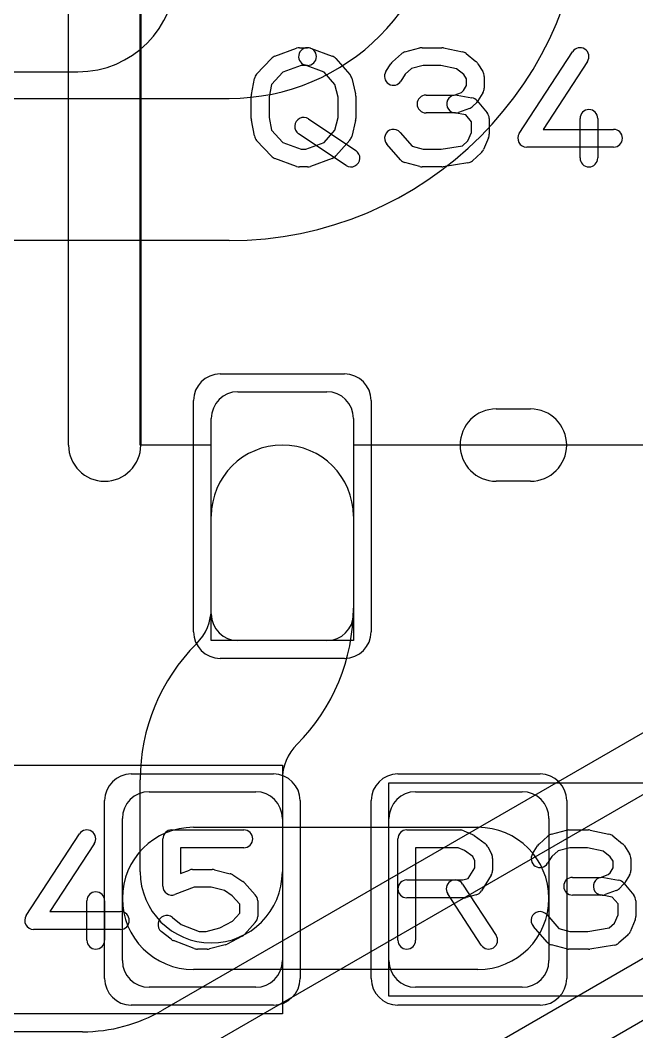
# Model space of a CAD drawing. Extents: x 0 to 20.5, y -1 to 20.
# Drawn here: x 15.113 to 16.847, y 4.65 to 7.495 of the extents above; entities that cross this region are included whole.
import ezdxf

# ---------------------------------------------------------------- set-up
doc = ezdxf.new("R2010")
doc.units = 0
for name, color, linetype in [('L1', 3, 'CONTINUOUS'), ('L4', 3, 'CONTINUOUS'), ('MetalMask-A', 176, 'CONTINUOUS'), ('PartsArea-A', 111, 'CONTINUOUS'), ('PartsSilk-A', 221, 'CONTINUOUS'), ('Resist-A', 2, 'CONTINUOUS'), ('Silk-A', 140, 'CONTINUOUS')]:
    doc.layers.add(name, color=color, linetype=linetype)

msp = doc.modelspace()

# ---------------------------------------------------------------- linework, layer by layer
at = {"layer": 'L1'}
for p, q in [((14.825, 7.275), (15.7, 7.275)), ((15.7, 6.875), (14.825, 6.875)), ((15.725, 6.45), (15.975, 6.45)), ((15.65, 5.825), (15.65, 6.375)), ((16.05, 6.375), (16.05, 5.825)), ((15.65001, 5.84142), (15.65001, 6.1)), ((16.05001, 6.1), (16.05001, 5.84142)), ((15.975, 5.75), (15.725, 5.75)), ((15.60857, 5.74141), (15.6086, 5.74144)), ((15.89145, 5.4586), (15.89142, 5.45856)), ((15.45, 5.1), (15.45, 5.3586)), ((15.85, 5.35858), (15.85, 5.1)), ((15.475, 5.325), (15.775, 5.325)), ((16.225, 5.325), (16.525, 5.325)), ((15.4, 4.85), (15.4, 5.25)), ((15.85, 5.25), (15.85, 4.85)), ((16.15, 4.85), (16.15, 5.25)), ((16.6, 5.25), (16.6, 4.85)), ((15.59999, 5.22499), (16.4, 5.22499)), ((16.4, 4.82499), (15.59999, 4.82499)), ((15.775, 4.775), (15.475, 4.775)), ((16.525, 4.775), (16.225, 4.775))]:
    msp.add_line(p, q, dxfattribs=at)
for centre, radius, start, end in [((15.7, 7.875), 0.6, -90, 0), ((15.7, 7.875), 1, -90, 0), ((15.725, 6.375), 0.075, 90, 180), ((15.975, 6.375), 0.075, 0, 90), ((15.85001, 6.1), 0.2, 0, 180), ((15.50861, 5.84142), 0.1414, -44.99714, 0), ((15.50861, 5.84142), 0.5414, -44.9985, 0), ((15.725, 5.825), 0.075, 180, -90), ((15.975, 5.825), 0.075, -90, 0), ((15.9914, 5.35858), 0.5414, 135, 179.99788), ((15.9914, 5.35858), 0.1414, 135, 180), ((15.475, 5.25), 0.075, 90, 180), ((15.775, 5.25), 0.075, 0, 90), ((16.225, 5.25), 0.075, 90, 180), ((16.525, 5.25), 0.075, 0, 90), ((15.59999, 5.02499), 0.2, 90, -90), ((16.4, 5.02499), 0.2, -90, 90), ((15.65, 5.1), 0.2, 180, 0), ((15.475, 4.85), 0.075, 180, -90), ((15.775, 4.85), 0.075, -90, 0), ((16.225, 4.85), 0.075, 180, -90), ((16.525, 4.85), 0.075, -90, 0)]:
    msp.add_arc(centre, radius, start, end, dxfattribs=at)
at = {"layer": 'L4'}
for p, q in [((14.725, 7.34996), (15.275, 7.34996)), ((17.92498, 6.10314), (15.51254, 4.71032)), ((15.58757, 4.58038), (18, 5.9732)), ((18.2, 5.6268), (15.78757, 4.23397)), ((16.37594, 4.40042), (18.27503, 5.49686)), ((15.28757, 4.65004), (13.42681, 4.65004))]:
    msp.add_line(p, q, dxfattribs=at)
for centre, radius, end in [((15.275, 7.625), 0.27504, 0), ((15.28757, 5.1), 0.44996, -60.00131)]:
    msp.add_arc(centre, radius, -90, end, dxfattribs=at)
at = {"layer": 'MetalMask-A'}
for p, q in [((15.725, 6.45), (15.975, 6.45)), ((15.65, 5.825), (15.65, 6.375)), ((16.05, 6.375), (16.05, 5.825)), ((15.975, 5.75), (15.725, 5.75)), ((15.475, 5.325), (15.775, 5.325)), ((16.225, 5.325), (16.525, 5.325)), ((15.4, 4.85), (15.4, 5.25)), ((15.85, 5.25), (15.85, 4.85)), ((16.15, 4.85), (16.15, 5.25)), ((16.6, 5.25), (16.6, 4.85)), ((15.775, 4.775), (15.475, 4.775)), ((16.525, 4.775), (16.225, 4.775))]:
    msp.add_line(p, q, dxfattribs=at)
for centre, start, end in [((15.725, 6.375), 90, 180), ((15.975, 6.375), 0, 90), ((15.725, 5.825), 180, -90), ((15.975, 5.825), -90, 0), ((15.475, 5.25), 90, 180), ((15.775, 5.25), 0, 90), ((16.225, 5.25), 90, 180), ((16.525, 5.25), 0, 90), ((15.475, 4.85), 180, -90), ((15.775, 4.85), -90, 0), ((16.225, 4.85), 180, -90), ((16.525, 4.85), -90, 0)]:
    msp.add_arc(centre, 0.075, start, end, dxfattribs=at)
at = {"layer": 'PartsArea-A'}
for p, q in [((15.45, 6.3), (15.45, 8.1)), ((15.65, 6.3), (15.45, 6.3)), ((15.65, 5.75), (15.65, 6.3)), ((16.95, 6.3), (16.05, 6.3)), ((16.05, 6.3), (16.05, 5.75)), ((16.05, 5.75), (15.65, 5.75)), ((14.55, 5.4), (15.85, 5.4)), ((15.85, 5.4), (15.85, 4.7)), ((16.15, 5.35), (17.45, 5.35)), ((16.15, 4.75), (16.15, 5.35)), ((17.45, 4.75), (16.15, 4.75)), ((15.85, 4.7), (14.55, 4.7))]:
    msp.add_line(p, q, dxfattribs=at)
at = {"layer": 'PartsSilk-A'}
for p, q in [((15.2484, 6.3), (15.2484, 8.1)), ((15.4516, 7.9984), (15.4516, 6.3)), ((15.82896, 7.39387), (15.89007, 7.41609)), ((15.89861, 7.41759), (15.92083, 7.41759)), ((15.92937, 7.41609), (15.99048, 7.39387)), ((16.15978, 7.37795), (16.18478, 7.40017)), ((16.19495, 7.40564), (16.23662, 7.41675)), ((16.24306, 7.41759), (16.29861, 7.41759)), ((16.30376, 7.41705), (16.35654, 7.40594)), ((16.36701, 7.401), (16.39479, 7.37878)), ((16.51657, 7.17663), (16.66657, 7.40626)), ((15.77759, 7.34303), (15.81926, 7.38747)), ((15.96736, 7.34907), (15.91229, 7.36909)), ((16.00075, 7.38683), (16.03964, 7.34239)), ((16.1413, 7.35029), (16.15519, 7.37251)), ((16.40037, 7.37251), (16.41426, 7.35029)), ((16.70843, 7.37892), (16.58369, 7.18796)), ((15.85165, 7.34891), (15.81906, 7.31415)), ((15.90301, 7.36759), (15.85165, 7.34891)), ((15.92083, 7.36759), (15.90301, 7.36759)), ((15.99804, 7.31401), (15.96736, 7.34907)), ((16.19568, 7.34296), (16.1837, 7.32379)), ((16.21356, 7.35885), (16.19568, 7.34296)), ((16.24634, 7.36759), (16.21356, 7.35885)), ((16.29601, 7.36759), (16.24634, 7.36759)), ((16.34042, 7.35824), (16.29601, 7.36759)), ((16.36023, 7.3424), (16.34042, 7.35824)), ((16.36806, 7.32987), (16.36023, 7.3424)), ((15.76293, 7.28608), (15.77126, 7.33053)), ((15.81906, 7.31415), (15.8125, 7.27916)), ((16.00694, 7.2784), (15.99804, 7.31401)), ((16.04508, 7.33199), (16.05619, 7.28754)), ((16.36806, 7.31087), (16.36806, 7.32987)), ((16.41806, 7.33704), (16.41806, 7.3037)), ((16.25417, 7.28426), (16.3331, 7.28426)), ((16.3331, 7.28426), (16.3543, 7.29197)), ((16.34188, 7.28387), (16.38355, 7.27646)), ((16.3543, 7.29197), (16.35948, 7.29715)), ((16.35948, 7.29715), (16.36806, 7.31087)), ((16.41426, 7.29045), (16.40037, 7.26823)), ((15.7625, 7.21852), (15.7625, 7.28148)), ((15.8125, 7.27916), (15.8125, 7.22084)), ((16.00694, 7.2216), (16.00694, 7.2784)), ((16.05694, 7.28148), (16.05694, 7.21852)), ((16.39685, 7.2638), (16.38574, 7.25269)), ((16.39838, 7.26785), (16.42615, 7.23452)), ((16.3375, 7.23426), (16.25417, 7.23426)), ((16.36581, 7.22883), (16.33312, 7.23465)), ((16.3766, 7.24687), (16.34604, 7.23576)), ((16.38194, 7.20947), (16.36581, 7.22883)), ((15.77126, 7.16947), (15.76293, 7.21392)), ((15.8125, 7.22084), (15.81906, 7.18585)), ((15.92359, 7.2171), (16.05693, 7.12821)), ((15.99804, 7.18599), (16.00694, 7.2216)), ((16.05619, 7.21246), (16.04508, 7.16801)), ((16.38194, 7.17907), (16.38194, 7.20947)), ((16.43194, 7.21852), (16.43194, 7.17407)), ((16.6875, 7.10741), (16.6875, 7.21852)), ((16.7375, 7.21852), (16.7375, 7.10741)), ((15.81906, 7.18585), (15.85165, 7.15109)), ((16.02919, 7.08661), (15.89585, 7.1755)), ((15.96736, 7.15093), (15.99804, 7.18599)), ((16.18131, 7.17942), (16.21519, 7.14071)), ((16.37218, 7.15563), (16.38194, 7.17907)), ((16.58369, 7.18796), (16.78194, 7.18796)), ((15.81926, 7.11253), (15.77759, 7.15697)), ((15.85165, 7.15109), (15.90301, 7.13241)), ((15.91643, 7.13241), (15.96736, 7.15093)), ((16.03964, 7.15761), (16.00075, 7.11317)), ((16.18258, 7.10206), (16.14369, 7.1465)), ((16.21519, 7.14071), (16.24634, 7.13241)), ((16.29662, 7.13241), (16.35691, 7.14205)), ((16.35691, 7.14205), (16.37218, 7.15563)), ((16.43002, 7.16446), (16.41614, 7.13113)), ((15.90301, 7.13241), (15.91643, 7.13241)), ((16.24634, 7.13241), (16.29662, 7.13241)), ((16.40967, 7.12205), (16.38467, 7.09983)), ((16.78194, 7.13796), (16.5375, 7.13796)), ((15.89007, 7.08391), (15.82896, 7.10613)), ((15.99048, 7.10613), (15.92937, 7.08391)), ((16.23662, 7.08325), (16.19495, 7.09436)), ((16.37201, 7.09383), (16.30256, 7.08272)), ((15.92083, 7.08241), (15.89861, 7.08241)), ((16.29861, 7.08241), (16.24306, 7.08241)), ((16.4516, 6.4016), (16.5484, 6.4016)), ((16.5484, 6.1984), (16.4516, 6.1984)), ((15.12907, 4.97663), (15.27907, 5.20626)), ((15.53889, 5.21759), (15.74167, 5.21759)), ((16.2, 5.21759), (16.35, 5.21759)), ((16.36015, 5.21544), (16.38515, 5.20433)), ((16.60745, 5.20564), (16.64912, 5.21675)), ((16.65556, 5.21759), (16.71111, 5.21759)), ((16.71626, 5.21705), (16.76904, 5.20594)), ((15.32093, 5.17892), (15.19619, 4.98796)), ((15.51389, 5.05926), (15.51389, 5.19259)), ((16.175, 4.90741), (16.175, 5.19259)), ((16.3897, 5.2017), (16.42026, 5.17948)), ((16.57228, 5.17795), (16.59728, 5.20017)), ((16.77951, 5.201), (16.80729, 5.17878)), ((15.74167, 5.16759), (15.56389, 5.16759)), ((15.56389, 5.16759), (15.56389, 5.09554)), ((16.3447, 5.16759), (16.225, 5.16759)), ((16.225, 5.16759), (16.225, 4.90741)), ((16.36243, 5.15971), (16.3447, 5.16759)), ((16.38593, 5.14263), (16.36243, 5.15971)), ((16.42792, 5.17044), (16.43903, 5.14822)), ((16.5538, 5.15029), (16.56769, 5.17251)), ((16.62606, 5.15885), (16.60818, 5.14296)), ((16.65884, 5.16759), (16.62606, 5.15885)), ((16.70851, 5.16759), (16.65884, 5.16759)), ((16.75292, 5.15824), (16.70851, 5.16759)), ((16.77273, 5.1424), (16.75292, 5.15824)), ((16.81287, 5.17251), (16.82676, 5.15029)), ((16.39167, 5.13114), (16.38593, 5.14263)), ((16.39167, 5.11087), (16.39167, 5.13114)), ((16.44167, 5.13704), (16.44167, 5.1037)), ((16.60818, 5.14296), (16.5962, 5.12379)), ((16.78056, 5.12987), (16.77273, 5.1424)), ((16.78056, 5.11087), (16.78056, 5.12987)), ((16.83056, 5.13704), (16.83056, 5.1037)), ((15.56389, 5.09554), (15.58832, 5.10484)), ((15.59722, 5.10648), (15.65278, 5.10648)), ((15.65884, 5.10573), (15.70328, 5.09462)), ((16.37292, 5.08087), (16.39167, 5.11087)), ((16.7668, 5.09197), (16.77198, 5.09715)), ((16.77198, 5.09715), (16.78056, 5.11087)), ((15.71109, 5.09117), (15.73887, 5.07265)), ((15.74343, 5.06875), (15.77399, 5.03542)), ((16.2, 5.07685), (16.35783, 5.07685)), ((16.35703, 5.06553), (16.45148, 4.92109)), ((16.35783, 5.07685), (16.37292, 5.08087)), ((16.43787, 5.09045), (16.41009, 5.04601)), ((16.66667, 5.08426), (16.7456, 5.08426)), ((16.7456, 5.08426), (16.7668, 5.09197)), ((16.75438, 5.08387), (16.79605, 5.07646)), ((16.81088, 5.06785), (16.83865, 5.03452)), ((16.82676, 5.09045), (16.81287, 5.06823)), ((15.60182, 5.05648), (15.54779, 5.0359)), ((15.6497, 5.05648), (15.60182, 5.05648)), ((15.68696, 5.04717), (15.6497, 5.05648)), ((15.70862, 5.03273), (15.68696, 5.04717)), ((16.40964, 4.89373), (16.31519, 5.03817)), ((16.7891, 5.04687), (16.75854, 5.03576)), ((16.80935, 5.0638), (16.79824, 5.05269)), ((15.3, 4.90741), (15.3, 5.01852)), ((15.35, 5.01852), (15.35, 4.90741)), ((15.73056, 5.00879), (15.70862, 5.03273)), ((15.73056, 4.9838), (15.73056, 5.00879)), ((15.78056, 5.01852), (15.78056, 4.97407)), ((16.36111, 5.02685), (16.2, 5.02685)), ((16.39533, 5.0351), (16.36755, 5.02769)), ((16.75, 5.03426), (16.66667, 5.03426)), ((16.77831, 5.02883), (16.74562, 5.03465)), ((16.79444, 5.00947), (16.77831, 5.02883)), ((16.79444, 4.97907), (16.79444, 5.00947)), ((16.84444, 5.01852), (16.84444, 4.97407)), ((15.19619, 4.98796), (15.39444, 4.98796)), ((15.70946, 4.96079), (15.73056, 4.9838)), ((16.59381, 4.97942), (16.62769, 4.94071)), ((16.78468, 4.95563), (16.79444, 4.97907)), ((15.54062, 4.97137), (15.56534, 4.9516)), ((15.56534, 4.9516), (15.61571, 4.93241)), ((15.67428, 4.94203), (15.70946, 4.96079)), ((15.77399, 4.95717), (15.74343, 4.92384)), ((16.76941, 4.94205), (16.78468, 4.95563)), ((16.84252, 4.96446), (16.82864, 4.93113)), ((15.39444, 4.93796), (15.15, 4.93796)), ((15.53716, 4.91011), (15.50938, 4.93233)), ((15.61571, 4.93241), (15.63581, 4.93241)), ((15.63581, 4.93241), (15.67428, 4.94203)), ((16.59508, 4.90206), (16.55619, 4.9465)), ((16.62769, 4.94071), (16.65884, 4.93241)), ((16.65884, 4.93241), (16.70912, 4.93241)), ((16.70912, 4.93241), (16.76941, 4.94205)), ((16.82217, 4.92205), (16.79717, 4.89983)), ((15.60221, 4.88405), (15.54388, 4.90627)), ((15.68939, 4.89427), (15.64495, 4.88316)), ((15.73676, 4.91868), (15.69509, 4.89646)), ((16.64912, 4.88325), (16.60745, 4.89436)), ((16.78451, 4.89383), (16.71506, 4.88272)), ((15.63889, 4.88241), (15.61111, 4.88241)), ((16.71111, 4.88241), (16.65556, 4.88241))]:
    msp.add_line(p, q, dxfattribs=at)
for centre, radius, start, end in [((15.89861, 7.39259), 0.025, 90, 109.97136), ((15.92083, 7.39259), 0.025, 70.02864, -109.9816), ((15.92083, 7.39259), 0.025, -90, 90), ((16.20139, 7.38148), 0.025, 104.92551, 131.63069), ((16.24306, 7.39259), 0.025, 90, 104.92885), ((16.29861, 7.39259), 0.025, 78.11016, 90), ((16.35139, 7.38148), 0.025, 51.33303, 78.11298), ((16.6875, 7.39259), 0.025, -33.14974, 146.84644), ((15.8375, 7.37037), 0.025, 109.97136, 136.84761), ((15.98194, 7.37037), 0.025, 41.18808, 70.02864), ((16.17639, 7.35926), 0.025, 131.62783, 147.98998), ((16.37917, 7.35926), 0.025, 32.00538, 51.34522), ((15.79583, 7.32593), 0.025, 136.84761, 169.39583), ((16.02083, 7.32593), 0.025, 14.03068, 41.18808), ((16.1625, 7.33704), 0.025, 147.99462, -32.01002), ((16.39306, 7.33704), 0.025, 0, 32.01002), ((15.7875, 7.28148), 0.025, 169.39583, 180), ((16.03194, 7.28148), 0.025, 0, 14.03068), ((16.25417, 7.25926), 0.025, 90, -90), ((16.3375, 7.25926), 0.025, 79.90837, -100.08326), ((16.39306, 7.3037), 0.025, -32.00538, 0), ((16.37917, 7.25185), 0.025, 39.7909, 79.91674), ((16.37917, 7.28148), 0.025, -45, -32.01002), ((16.3375, 7.25926), 0.025, -90, -70.02141), ((16.36806, 7.27037), 0.025, -70.02864, -45), ((16.40694, 7.21852), 0.025, 0, 39.8005), ((16.7125, 7.21852), 0.025, 0, 180), ((15.7875, 7.21852), 0.025, 180, -169.39583), ((15.90972, 7.1963), 0.025, 56.30358, -123.68908), ((16.03194, 7.21852), 0.025, -14.03068, 0), ((15.79583, 7.17407), 0.025, -169.39583, -136.84761), ((16.1625, 7.16296), 0.025, 41.18808, -138.81042), ((16.40694, 7.17407), 0.025, -22.60576, 0), ((16.5375, 7.16296), 0.025, 146.85026, -90), ((16.78194, 7.16296), 0.025, -90, 90), ((16.02083, 7.17407), 0.025, -41.18808, -14.03068), ((15.8375, 7.12963), 0.025, -136.84761, -109.97136), ((15.98194, 7.12963), 0.025, -70.02864, -41.18808), ((16.04306, 7.10741), 0.025, -123.69642, 56.31092), ((16.39306, 7.14074), 0.025, -48.37217, -22.60888), ((15.89861, 7.10741), 0.025, -109.97136, -90), ((15.92083, 7.10741), 0.025, -90, -70.02864), ((16.20139, 7.11852), 0.025, -138.81192, -104.92885), ((16.36806, 7.11852), 0.025, -80.91063, -48.36931), ((16.7125, 7.10741), 0.025, 180, 0), ((16.24306, 7.10741), 0.025, -104.92551, -90), ((16.29861, 7.10741), 0.025, -90, -80.91133), ((16.4516, 6.3), 0.1016, 90, -90), ((16.5484, 6.3), 0.1016, -90, 90), ((15.35, 6.3), 0.1016, 180, 0), ((15.3, 5.19259), 0.025, -33.14974, 146.84644), ((15.53889, 5.19259), 0.025, 90, 180), ((15.74167, 5.19259), 0.025, -90, 90), ((16.2, 5.19259), 0.025, 90, 180), ((16.35, 5.19259), 0.025, 66.04914, 90), ((16.65556, 5.19259), 0.025, 90, 104.92885), ((16.71111, 5.19259), 0.025, 78.11016, 90), ((16.375, 5.18148), 0.025, 53.98274, 66.03964), ((16.40556, 5.15926), 0.025, 26.56505, 53.97932), ((16.58889, 5.15926), 0.025, 131.62783, 147.98998), ((16.61389, 5.18148), 0.025, 104.92551, 131.63069), ((16.76389, 5.18148), 0.025, 51.33303, 78.11298), ((16.79167, 5.15926), 0.025, 32.00538, 51.34522), ((16.575, 5.13704), 0.025, 147.99462, -32.01002), ((16.80556, 5.13704), 0.025, 0, 32.01002), ((16.41667, 5.13704), 0.025, 0, 26.56505), ((15.59722, 5.08148), 0.025, 90, 110.85364), ((15.65278, 5.08148), 0.025, 75.96932, 90), ((15.69722, 5.07037), 0.025, 56.30358, 75.96376), ((16.41667, 5.1037), 0.025, -32.00538, 0), ((16.80556, 5.1037), 0.025, -32.00538, 0), ((15.725, 5.05185), 0.025, 42.5203, 56.30993), ((16.2, 5.05185), 0.025, 90, -90), ((16.33611, 5.05185), 0.025, 33.18146, -146.81914), ((16.66667, 5.05926), 0.025, 90, -90), ((16.75, 5.05926), 0.025, 79.90837, -100.08326), ((16.79167, 5.05185), 0.025, 39.7909, 79.91674), ((16.79167, 5.08148), 0.025, -45, -32.01002), ((15.325, 5.01852), 0.025, 0, 180), ((15.53889, 5.05926), 0.025, 180, -69.1435), ((15.75556, 5.01852), 0.025, 0, 42.51745), ((16.38889, 5.05926), 0.025, -75.07449, -32.01002), ((16.75, 5.05926), 0.025, -90, -70.02141), ((16.78056, 5.07037), 0.025, -70.02864, -45), ((16.36111, 5.05185), 0.025, -90, -75.06473), ((16.81944, 5.01852), 0.025, 0, 39.8005), ((15.39444, 4.96296), 0.025, -90, 90), ((16.575, 4.96296), 0.025, 41.18808, -138.81042), ((15.15, 4.96296), 0.025, 146.85026, -90), ((15.525, 4.95185), 0.025, 51.33303, -128.65478), ((15.75556, 4.97407), 0.025, -42.5203, 0), ((16.81944, 4.97407), 0.025, -22.60576, 0), ((15.725, 4.94074), 0.025, -61.9383, -42.51745), ((16.80556, 4.94074), 0.025, -48.37217, -22.60888), ((15.325, 4.90741), 0.025, 180, 0), ((15.55278, 4.92963), 0.025, -128.66697, -110.85364), ((15.68333, 4.91852), 0.025, -75.96932, -61.9318), ((16.2, 4.90741), 0.025, 180, 0), ((16.43056, 4.90741), 0.025, -146.81854, 33.18086), ((16.61389, 4.91852), 0.025, -138.81192, -104.92885), ((16.78056, 4.91852), 0.025, -80.91063, -48.36931), ((15.61111, 4.90741), 0.025, -110.8565, -90), ((15.63889, 4.90741), 0.025, -90, -75.96376), ((16.65556, 4.90741), 0.025, -104.92551, -90), ((16.71111, 4.90741), 0.025, -90, -80.91133)]:
    msp.add_arc(centre, radius, start, end, dxfattribs=at)
at = {"layer": 'Resist-A'}
for p, q in [((15.675, 6.5), (16.025, 6.5)), ((15.6, 5.775), (15.6, 6.425)), ((16.1, 6.425), (16.1, 5.775)), ((16.025, 5.7), (15.675, 5.7)), ((15.425, 5.375), (15.825, 5.375)), ((16.175, 5.375), (16.575, 5.375)), ((15.35, 4.8), (15.35, 5.3)), ((15.9, 5.3), (15.9, 4.8)), ((16.1, 4.8), (16.1, 5.3)), ((16.65, 5.3), (16.65, 4.8)), ((15.825, 4.725), (15.425, 4.725)), ((16.575, 4.725), (16.175, 4.725))]:
    msp.add_line(p, q, dxfattribs=at)
for centre, start, end in [((15.675, 6.425), 90, 180), ((16.025, 6.425), 0, 90), ((15.675, 5.775), 180, -90), ((16.025, 5.775), -90, 0), ((15.425, 5.3), 90, 180), ((15.825, 5.3), 0, 90), ((16.175, 5.3), 90, 180), ((16.575, 5.3), 0, 90), ((15.425, 4.8), 180, -90), ((15.825, 4.8), -90, 0), ((16.175, 4.8), 180, -90), ((16.575, 4.8), -90, 0)]:
    msp.add_arc(centre, 0.075, start, end, dxfattribs=at)
at = {"layer": 'Silk-A'}
for p, q in [((15.2484, 6.3), (15.2484, 8.1)), ((15.4516, 7.9984), (15.4516, 6.3)), ((16.4516, 6.4016), (16.5484, 6.4016)), ((16.5484, 6.1984), (16.4516, 6.1984))]:
    msp.add_line(p, q, dxfattribs=at)
for centre, start, end in [((16.4516, 6.3), 90, -90), ((16.5484, 6.3), -90, 90), ((15.35, 6.3), 180, 0)]:
    msp.add_arc(centre, 0.1016, start, end, dxfattribs=at)

doc.saveas('drawing.dxf')
